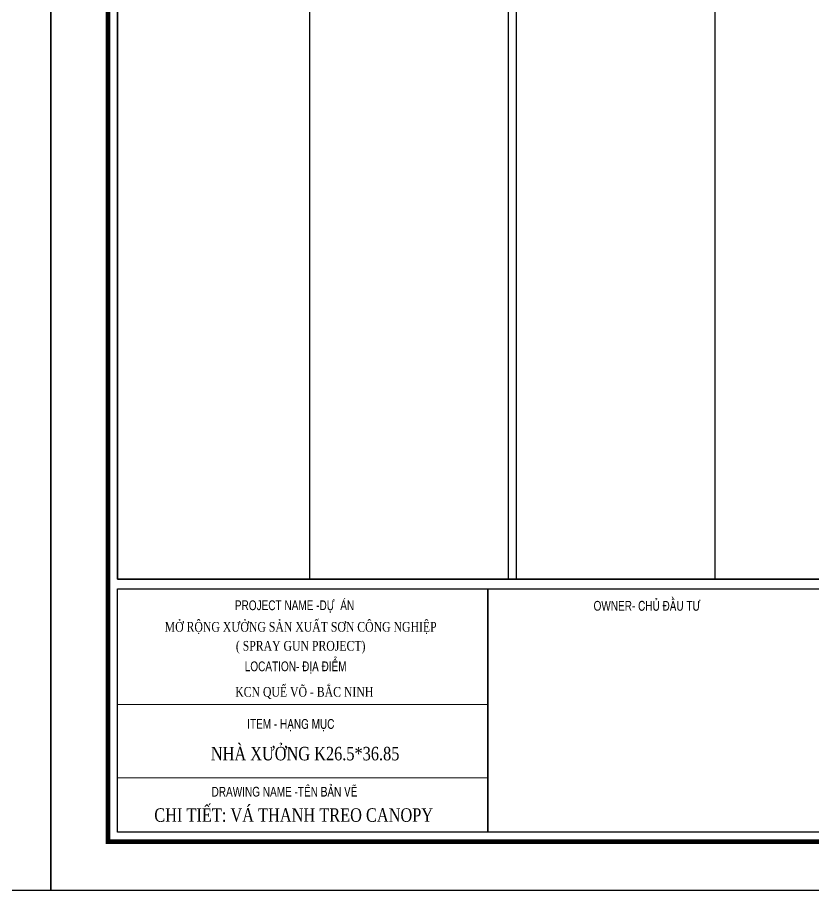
# Model space of a CAD drawing. Header units: inches. Extents: x 315041 to 662841, y -45540 to -35018.
# Drawn here: x 331979.3 to 332126.6, y -37638.9 to -37477.4 of the extents above; entities that cross this region are included whole.
import ezdxf
from ezdxf.enums import TextEntityAlignment as Align

# ---------------------------------------------------------------- set-up
doc = ezdxf.new("R2010")
doc.units = ezdxf.units.IN
doc.header["$MEASUREMENT"] = 0
for name, color, linetype in [('2', 2, 'Continuous'), ('7', 7, 'Continuous'), ('8', 8, 'Continuous'), ('BAO KHUNG', 31, 'Continuous')]:
    doc.layers.add(name, color=color, linetype=linetype)
doc.layers.add('Cover text', color=7, linetype='Continuous', true_color=0x52370f)
doc.layers.add('S-Hatch', color=8, linetype='Continuous', lineweight=9)
doc.styles.add('ST3', font='times.ttf', dxfattribs={"width": 0.8})
doc.styles.get("Standard").update_dxf_attribs({"font": 'VHARIALN.TTF'})

# ---------------------------------------------------------------- blocks, each defined once
blk = doc.blocks.new('A$C75D82031')
at = {"layer": '2', "color": 157, "linetype": 'Continuous'}
blk.add_lwpolyline([(0, 420), (594, 420), (594, 0), (0, 0)], close=True, dxfattribs=at)
at = {"layer": '7', "color": 147, "linetype": 'Continuous'}
blk.add_lwpolyline([(12.33, 57.61), (581.67, 57.61), (581.67, 409.19), (12.33, 409.19)], close=True, dxfattribs=at)
at = {"layer": 'BAO KHUNG', "color": 167, "linetype": 'Continuous', "const_width": 0.871}
blk.add_lwpolyline([(10.59, 9.07), (583.41, 9.07), (583.41, 410.93), (10.59, 410.93)], close=True, dxfattribs=at)
at = {"layer": 'BAO KHUNG', "color": 7}
for points in [[(12.33, 55.81), (80.92, 55.81), (80.92, 10.81), (12.33, 10.81)], [(80.92, 55.81), (144.95, 55.81), (144.95, 10.81), (80.92, 10.81)]]:
    blk.add_lwpolyline(points, close=True, dxfattribs=at)
at = {"layer": 'S-Hatch'}
for p, q in [((12.33, 34.43), (80.92, 34.43)), ((80.92, 20.88), (12.33, 20.88))]:
    blk.add_line(p, q, dxfattribs=at)
at = {"layer": 'BAO KHUNG', "color": 7, "linetype": 'Continuous', "width": 0.9}
for s, p in [('PROJECT NAME -Dù  ÁN ', (45.37, 51.89)), ('LOCATION- §ÞA §IÓM', (45.32, 40.59))]:
    blk.add_text(s, height=1.8, dxfattribs=at).set_placement(p, align=Align.CENTER)
for s, p in [(' OWNER- CHñ §ÇU T¦', (99.94, 51.79)), ('ITEM - H¹NG MôC', (36.35, 29.93)), ('DRAWING NAME -T£N B¶N VÏ', (29.76, 17.39))]:
    blk.add_text(s, height=1.8, dxfattribs=at).set_placement(p)
at = {"layer": 'Cover text', "linetype": 'Continuous', "style": 'ST3', "width": 0.8}
for s, p in [('MỞ RỘNG XƯỞNG SẢN XUẤT SƠN CÔNG NGHIỆP', (46.25, 47.9)), ('( SPRAY GUN PROJECT)', (46.25, 44.39)), (' KCN QUẾ VÕ - BẮC NINH', (46.64, 35.87))]:
    blk.add_text(s, height=1.8, dxfattribs=at).set_placement(p, align=Align.CENTER)

msp = doc.modelspace()

# ---------------------------------------------------------------- linework, layer by layer
at = {"color": 8}
msp.add_lwpolyline([(331997.7734, -37229.7343), (332282.4423, -37229.7343), (332282.4423, -37581.3141), (331997.7734, -37581.3141)], close=True, dxfattribs=at)
at = {"layer": '8', "color": 2}
for p, q in [((332033.3834, -37581.3141), (332033.3834, -37229.7343)), ((332070.1334, -37581.3141), (332070.1334, -37229.7343)), ((332071.6334, -37581.3141), (332071.6334, -37229.7343)), ((332108.3834, -37581.3141), (332108.3834, -37229.7343))]:
    msp.add_line(p, q, dxfattribs=at)

# ---------------------------------------------------------------- block references
at = {"color": 1}
for p in [(331391.4423, -37638.9242), (331985.4423, -37638.9242)]:
    msp.add_blockref('A$C75D82031', p, dxfattribs=at)

# ---------------------------------------------------------------- texts
at = {"color": 3, "linetype": 'Continuous', "style": 'ST3', "width": 0.8}
for s, p in [('NHÀ XƯỞNG K26.5*36.85', (332015.0634, -37614.8329)), ('CHI TIẾT: VÁ THANH TREO CANOPY', (332004.6007, -37626.2016))]:
    msp.add_text(s, height=2.5, dxfattribs=at).set_placement(p)

doc.saveas('drawing.dxf')
